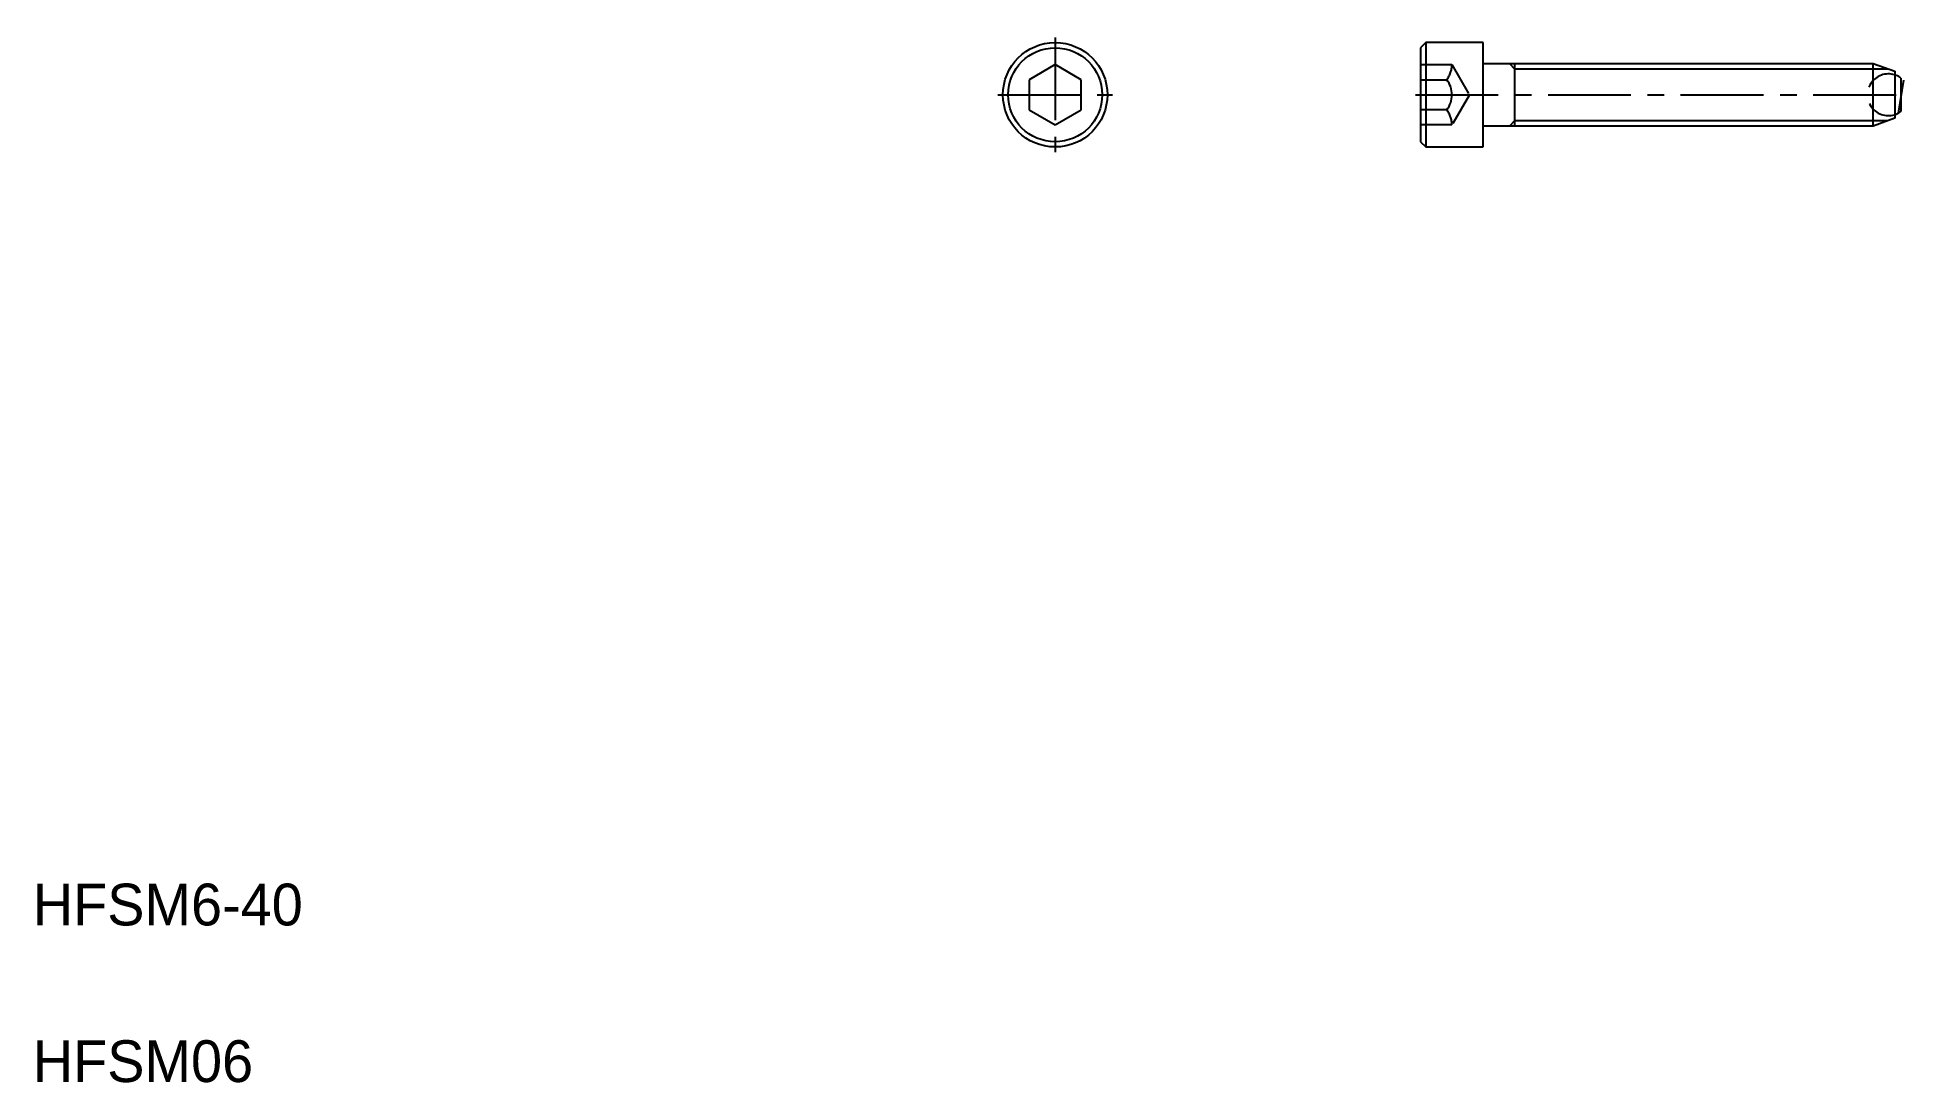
# Model space of a CAD drawing. Extents: x 10 to 189, y 10 to 110.
import ezdxf

# ---------------------------------------------------------------- set-up
doc = ezdxf.new("R2010")
doc.units = 0
doc.header["$LTSCALE"] = 0.25
doc.linetypes.add('CENTER', pattern=[50.8, 31.75, -6.35, 6.35, -6.35])
doc.linetypes.add('DASHED', pattern=[19.05, 12.7, -6.35])
doc.layers.get('0').update_dxf_attribs({"linetype": 'CONTINUOUS'})
doc.layers.add('CENTER', color=1, linetype='CENTER')

msp = doc.modelspace()

# ---------------------------------------------------------------- linework, layer by layer
for p, q in [((143.408127, 109.544877), (142.908127, 109.044877)), ((143.408127, 109.544877), (143.408127, 99.544877)), ((148.908127, 109.544877), (143.408127, 109.544877)), ((148.908127, 99.544877), (148.908127, 109.544877)), ((107.908127, 107.431629), (105.408127, 105.988253)), ((110.408127, 105.988253), (107.908127, 107.431629)), ((142.908127, 109.044877), (142.908127, 100.044877)), ((148.908127, 107.544877), (186.247519, 107.544877)), ((151.908127, 107.544877), (151.908127, 101.544877)), ((186.247519, 101.544877), (186.247519, 107.544877)), ((186.247519, 107.544877), (188.308127, 106.794877)), ((105.408127, 105.988253), (105.408127, 103.101502)), ((110.408127, 103.101502), (110.408127, 105.988253)), ((188.308127, 106.794877), (188.308127, 102.294877)), ((188.908127, 106.144877), (188.908127, 102.944877)), ((105.408127, 103.101502), (107.908127, 101.658126)), ((107.908127, 101.658126), (110.408127, 103.101502)), ((169.764693, 102.044877), (169.764793, 102.044877)), ((178.692975, 102.044877), (178.692975, 102.044977)), ((188.308127, 102.294877), (186.247519, 101.544877)), ((186.247519, 101.544877), (148.908127, 101.544877)), ((142.908127, 100.044877), (143.408127, 99.544877)), ((143.408127, 99.544877), (148.908127, 99.544877))]:
    msp.add_line(p, q)
at = {"color": 3, "linetype": 'DASHED'}
for p, q in [((142.908127, 107.431629), (145.908127, 107.431629)), ((145.908127, 107.431629), (147.574794, 104.544877)), ((142.908127, 105.988253), (145.408127, 105.988253)), ((147.574794, 104.544877), (145.908127, 101.658126)), ((145.408127, 103.101502), (142.908127, 103.101502)), ((145.908127, 101.658126), (142.908127, 101.658126))]:
    msp.add_line(p, q, dxfattribs=at)
at = {"color": 3}
for p, q in [((151.408127, 107.544877), (151.908127, 107.044877)), ((151.908127, 107.044877), (187.621258, 107.044877)), ((189.143648, 105.937457), (188.643058, 102.776854)), ((151.908127, 102.044877), (151.408127, 101.544877)), ((187.621258, 102.044877), (151.908127, 102.044877))]:
    msp.add_line(p, q, dxfattribs=at)
for radius in [5, 4.5]:
    msp.add_circle((107.908127, 104.544877), radius)
at = {"color": 3, "linetype": 'DASHED'}
for centre, radius, start, end in [((143.578127, 107.430474), 2.33, 321.758392, 0.028397), ((143.574794, 104.544877), 2.333333, 321.786789, 38.213211), ((187.708127, 104.544877), 2, 67.975687, 292.024313), ((143.578127, 101.659281), 2.33, 359.971603, 38.241608)]:
    msp.add_arc(centre, radius, start, end, dxfattribs=at)
for start, end in [(53.130102, 67.975687), (292.024313, 306.869898)]:
    msp.add_arc((187.708127, 104.544877), 2, start, end)
at = {"layer": 'CENTER', "color": 1, "linetype": 'CENTER'}
for p, q in [((107.908127, 110.044877), (107.908127, 99.044877)), ((102.408127, 104.544877), (113.408127, 104.544877)), ((142.408127, 104.544877), (189.258127, 104.544877))]:
    msp.add_line(p, q, dxfattribs=at)

# ---------------------------------------------------------------- texts
for s, p in [('HFSM6-40', (10, 25)), ('HFSM06', (10, 10))]:
    msp.add_text(s, height=4).set_placement(p)

doc.saveas('drawing.dxf')
